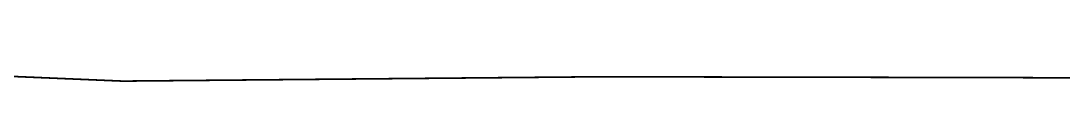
# Model space of a CAD drawing. Header units: millimetres. Extents: x -37020 to 35906, y -101 to 52234.
# Drawn here: x 50 to 111, y 294 to 296.8 of the extents above; entities that cross this region are included whole.
import ezdxf

# ---------------------------------------------------------------- set-up
doc = ezdxf.new("R2010")
doc.units = ezdxf.units.MM
doc.layers.add('ENad-dato 26 dic 14', color=141, linetype='Continuous')
doc.layers.add('GE-Background', color=252, linetype='Continuous')

msp = doc.modelspace()

# ---------------------------------------------------------------- linework, layer by layer
at = {"layer": 'ENad-dato 26 dic 14'}
for p, q in [((55.9218, 294.6007), (83.7571, 294.8556)), ((83.7571, 294.8556), (107.5801, 294.8078)), ((107.5801, 294.8078), (142.4415, 294.6807))]:
    msp.add_line(p, q, dxfattribs=at)
at = {"layer": 'GE-Background', "const_width": 0.1}
for points in [[(55.9252, 294.6006), (48.2964, 294.9258), (45.7197, 295.6273), (40.792, 299.9253)], [(55.9218, 294.6007), (83.7571, 294.8556), (107.5801, 294.8078), (142.4415, 294.6807), (153.9154, 294.6208), (161.5484, 294.0752), (169.5877, 294.4917), (187.0151, 294.4266), (227.0922, 294.2252)]]:
    msp.add_lwpolyline(points, dxfattribs=at)

doc.saveas('drawing.dxf')
